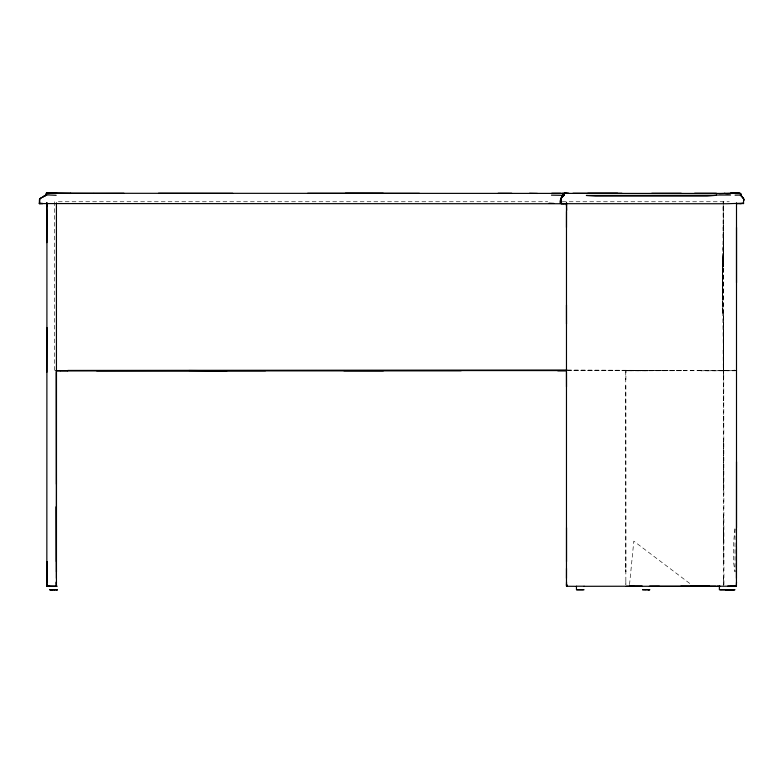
<?xml version="1.0" encoding="UTF-8"?>
<svg xmlns="http://www.w3.org/2000/svg" width="783" height="783" viewBox="0 0 783 783"><rect width="100%" height="100%" fill="white"/><g stroke="black" fill="none" stroke-linecap="round" stroke-linejoin="round"><path stroke-width="0.59" stroke-dasharray="3.92 2.94" d="M54.663 201.75L54.663 370.79M625.852 581.289L625.852 584.558L625.744 370.721M722.415 295.269L722.592 257.049L722.65 314.11L723.208 201.75L723.14 213.358M722.954 257.049L722.494 285.854L723.57 370.79L723.286 201.75L723.502 372.013M723.189 236.026L723.238 224.829M723.502 441.289L723.433 491.225M722.817 257.049L722.983 246.811M723.11 350.011L723.335 367.628M723.433 577.648L723.433 584.558M723.228 367.628L723.335 361.756M625.852 379.833L625.999 370.721M723.502 376.183L723.433 404.508M723.335 370.026L723.58 370.79L700.893 370.79L721.486 370.78M629.542 584.558L633.809 541.161L691.203 584.558M734.562 370.79L735.971 370.711M727.299 370.79L731.733 370.711L722.083 370.79M732.213 370.79L734.65 370.76M647.707 370.79L626.165 370.75L668.173 370.516M700.863 370.711L626.165 370.78M58.324 201.75L547.738 201.75M562.321 201.75L729.286 201.75M567.518 370.026L686.309 370.516L567.117 370.516M735.325 370.721L567.166 370.584M626.165 370.711L647.707 370.75M723.286 314.1L723.375 370.711L724.285 370.79M723.57 370.79L723.942 370.79M722.67 370.516L728.19 370.711M723.365 370.516L723.365 356.774M734.033 370.026L735.697 370.711M723.952 584.558L723.746 370.721M723.609 586.085L723.541 370.721M625.852 385.588L625.852 571.893L625.744 563.437M723.433 563.437L723.541 528.682M723.296 356.774L723.228 365.279M723.238 236.026L723.365 266.886L723.208 201.75M723.433 416.321L723.502 428.8M723.433 528.682L723.502 541.161L723.541 516.193M723.541 371.436L723.561 379.833M735.012 528.682L733.72 541.161L733.72 563.437L735.012 571.893L735.012 528.682"/><path stroke-width="1.17" d="M46.843 581.926L46.941 210.343M46.843 372.268L46.941 327.48M56.454 372.268L56.415 578.275M566.481 227.471L566.5 211.469M566.471 578.275L566.481 202.836L566.716 210.343M736.519 461.804L736.451 586.271L734.855 586.33M741.667 196.102C740.111 189.378 729.59 195.447 724.383 193.254M46.784 217.097L46.794 202.836L46.794 205.988M56.376 561.597L56.307 506.581L56.454 585.077M566.53 527.752L566.53 561.597M736.5 202.836L736.5 527.752M566.5 568.429L566.471 585.077L566.53 586.271L567.205 586.33L566.54 586.242L566.471 583.844M719.381 586.213L719.371 589.765L726.154 589.756M736.519 227.471L736.519 282.673M736.451 578.275L736.451 546.495M46.843 242.661L46.941 202.836M46.941 561.597L46.843 586.095L47.714 585.772M56.435 202.836L56.464 571.844M566.5 205.988L566.53 202.836M736.255 586.32L736.539 581.926M39.698 203.57L39.845 198.696L46.187 195.153L46.246 193.284L49.251 193.264M740.581 193.44L740.689 195.153M46.843 561.597L46.902 586.075L56.307 586.281L56.454 581.926L56.19 586.33M561.235 203.737L39.346 203.57L39.434 199.596L40.364 198.256L46.794 195.026M565.59 203.786C555.264 205.812 562.37 197.101 563.222 193.332L565.209 193.235M740.669 195.026L743.703 198.696L742.793 197.385M562.243 196.513C564.846 193.753 562.664 191.747 568.84 193.244M563.819 193.626L563.554 195.466L563.417 194.85M740.816 195.026L735.08 195.153M740.747 193.44L740.826 193.91M46.119 194.85L43.731 196.102M561.391 197.815L560.951 203.189L561.861 203.189M743.576 203.189L726.82 203.746L566.011 203.688L561.254 203.57L560.892 201.808M560.941 198.256L562.174 196.513M46.814 193.332L46.05 195.153M561.029 198.696L563.77 195.29M563.868 193.44L564.093 195.29L561.665 197.385M743.547 203.433L736.607 203.786M575.613 586.32L566.53 586.271L567.205 585.077M70.862 193.332L46.461 193.254M735.991 586.085L735.325 586.34M743.057 203.433L739.827 203.688M741.061 195.466L740.336 195.153L743.586 198.696L743.517 203.688M735.11 586.34L735.648 586.291M730.754 193.254L740.415 193.332M44.651 195.75L45.825 195.29M39.179 203.189L42.654 203.433M626.263 586.301L735.002 586.213M736.49 586.203L727.505 586.33L733.377 586.33M49.231 193.626L46.226 193.284L740.15 193.44M737.214 193.44L739.397 193.254M584.098 589.756L576.621 589.756M49.848 589.756L54.947 589.756M731.038 586.222L734.18 586.085M734.679 589.765L730.578 589.756M731.283 589.756L732.78 589.756M728.719 589.756L734.943 589.765M716.974 586.222L720.027 586.154M649.655 589.756L648.637 589.756L649.753 589.756M719.303 193.626L730.911 193.284M727.231 589.765L730.402 589.756M60.213 370.711L55.769 370.77L67.73 370.79L60.213 370.79M52.95 589.756L49.583 589.756M715.75 586.213L698.69 586.213M729.423 589.756L721.309 589.756M726.967 589.765L727.896 589.756M700.227 586.34L707.852 586.301M419.453 193.332L307.66 193.284M621.947 193.284L572.98 193.244M642.177 586.213L584.03 586.301M659.462 586.301L649.41 586.34L709.525 586.34L700.893 586.301M729.227 589.765L734.19 589.756M93.98 193.332L123.968 193.284M564.151 193.235L565.571 193.235M587.72 193.332L617.64 193.284M651.75 193.284L681.23 193.254M716.386 193.254L694.619 193.254M67.73 370.75L265.545 370.711M557.79 370.79L565.992 370.78M551.77 193.244L560.912 193.235M563.77 195.153L564.22 195.026M716.386 195.026L730.568 195.026M551.447 195.153L561.793 195.29M567.019 370.026L67.73 370.516L565.992 370.584M96.612 370.79L461.167 370.711M57.237 586.213L49.544 586.213M691.027 586.085L700.188 586.222M576.347 586.213L584.138 586.213M642.363 586.34L629.542 586.301M53.968 589.756L57.325 589.756M583.325 589.756L577.13 589.756M642.5 589.756L643.509 589.756M642.784 589.756L644.869 589.756M645.378 589.756L649.264 589.756M726.027 589.756L732.516 589.756M57.228 589.756L50.357 589.756M644.389 589.756L646.396 589.756M647.375 589.756L648.255 589.756M720.164 589.756L720.889 589.756M498.125 193.254L511.739 193.284M345.372 193.254L383.279 193.284M158.489 193.254L232.766 193.332M343.903 370.75L383.376 370.79M70.529 193.284L93.725 193.332M188.918 370.516L226.943 370.78M39.718 203.658L42.674 203.678M680.848 586.222L691.203 586.301M56.219 589.756L57.051 589.765M56.552 589.756L57.345 589.765M730.568 193.284L735.051 193.332M56.445 193.284L70.529 193.44M725.528 589.756L726.164 589.765M56.17 195.29L46.226 194.85M529.533 193.284L537.432 193.44M629.542 586.085L633.809 586.222M49.681 586.183L46.902 586.075L47.714 586.32M48.908 586.33L47.352 586.271L47.097 585.077M549 203.189L553.982 203.433M561.979 193.284L562.86 193.332M39.404 203.57L39.913 203.658M743.723 199.596L743.821 200.624M56.307 581.926L56.415 583.844M56.307 372.268L56.435 484.197M576.445 586.213L576.454 589.756M566.481 305.086L566.5 323.947M566.481 372.268L566.5 386.782M566.53 581.926L566.54 586.075M716.484 195.29L707.127 196.102L595.687 196.102L586.33 195.466L716.484 195.29M56.767 193.284L49.495 193.332L56.767 193.284M743.566 199.136L743.85 200.086L743.586 199.136M560.814 202.366L560.726 200.086L560.814 202.366"/></g></svg>
